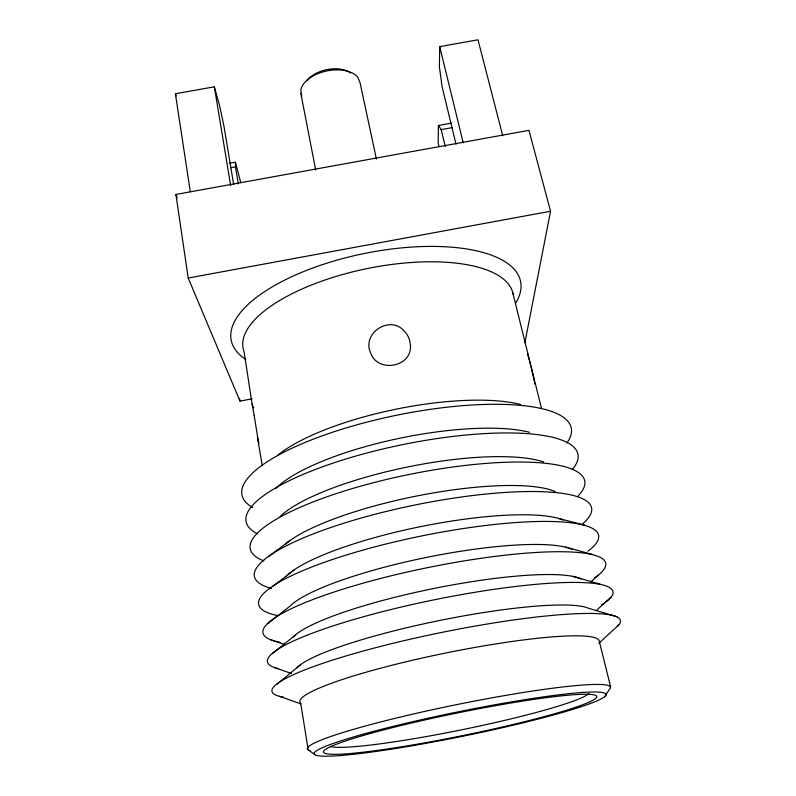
<?xml version="1.0" encoding="UTF-8"?>
<svg xmlns="http://www.w3.org/2000/svg" width="796" height="796" viewBox="0 0 796 796"><rect width="100%" height="100%" fill="white"/><g stroke="black" fill="none" stroke-linecap="round" stroke-linejoin="round"><path stroke-width="1.19" d="M451.521 123.131L438.437 125.499L438.148 143.061L439.004 146.673M502.724 135.728L477.988 39.8L439.72 46.626L439.392 66.824L442.079 86.635L455.999 144.185M524.882 342.688L550.553 211.239L528.962 130.345L175.906 194.453L188.214 278.033L239.974 401.114L252.163 398.816M605.06 696.371A149.051 12.418 -11.5 0 0 405.204 723.445A149.051 12.418 -11.5 0 0 370.817 752.16A149.051 12.418 -11.5 0 0 605.06 696.371L609.219 689.495A154.663 13.582 -11.5 0 0 456.287 704.699A154.663 13.582 -11.5 0 0 309.952 750.648M598.871 643.248L618.79 624.91M596.164 610.661L611.577 596.632M590.741 581.956L598.095 575.349M277.187 684.013L300.052 665.128M272.461 653.586L295.187 635.208M267.814 623.666L290.401 605.796A148.971 28.109 -11.5 0 1 429.522 556.812A148.971 28.109 -11.5 0 1 572.264 549.419M273.088 586.164L294.421 569.707M268.411 556.683L289.635 540.802M188.214 278.033L550.553 211.239M229.407 163.309L235.447 162.215L240.76 182.672M230.731 167.707L235.467 166.842L235.447 162.215M438.437 125.499L441.213 129.599L452.068 127.639M190.294 191.727L175.399 93.759L214.333 86.814L219.736 106.137L223.895 125.828L233.676 184.563M558.394 518.385L585.269 525.34M565.439 547.101L592.632 554.494M572.603 576.294L600.124 584.145M617.009 616.721L588.264 608.184A151.419 22.009 -11.5 0 0 439.103 620.591A151.419 22.009 -11.5 0 0 297.256 667.675M270.66 639.705L284.54 644.452M275.028 667.774L291.366 673.466M279.466 696.301L300.868 703.893M314.838 754.588L308.201 749.812L300.689 703.186A152.673 18.805 -11.5 0 1 439.183 654.362A152.673 18.805 -11.5 0 1 599.109 640.521L610.602 686.809M259.098 442.904L258.63 442.158M252.66 405.074L252.183 404.07L253.347 410.905M175.906 194.453L177.239 197.906M527.44 353.484L530.663 365.075M253.267 406.696L253.655 407.791M175.399 93.759L176.155 96.008M376.428 159.071L360.061 82.794L357.752 77.212A30.109 17.144 -11.5 0 0 325.654 71.212A30.109 17.144 -11.5 0 0 300.788 90.376L301.774 96.246M258.392 441.481L254.173 415.631M512.564 291.953L541.459 408.348M531.091 366.797L534.305 381.155M439.72 46.626L463.232 142.902M441.213 129.599L445.233 146.464M300.828 93.401L315.714 170.105M257.367 436.845L262.272 465.64M235.467 166.842L238.332 183.886M214.333 86.814L230.681 185.647M239.586 398.667L239.974 401.114M252.213 404.836L244.064 351.683A137.668 53.591 -11.5 0 1 364.26 269.177A137.668 53.591 -11.5 0 1 513.072 294.241M534.574 382.717L534.793 384.179M283.665 697.197A177.747 23.93 -11.5 0 1 431.79 634.482A177.747 23.93 -11.5 0 1 617.338 626.372M278.103 668.67A176.284 27.621 -11.5 0 1 437.253 599.189A176.284 27.621 -11.5 0 1 604.99 602.612M604.164 603.179A176.284 27.621 -11.5 0 1 601.458 604.93M588.871 693.575A133.33 11.691 -11.5 0 1 461.67 729.803A133.33 11.691 -11.5 0 1 330.26 746.419M293.236 637.098A150.185 25.114 -11.5 0 1 434.805 588.294A150.185 25.114 -11.5 0 1 581.04 579.02M279.973 642.312A174.851 31.193 -11.5 0 1 427.88 567.578A174.851 31.193 -11.5 0 1 594.652 577.856M277.068 615.487A173.438 34.646 -11.5 0 1 419.86 536.315A173.438 34.646 -11.5 0 1 587.945 551.2M245.725 359.434A147.648 58.566 -11.5 0 1 362.687 253.834A147.648 58.566 -11.5 0 1 515.738 303.067M285.694 576.861A147.777 31.014 -11.5 0 1 419.94 526.773A147.777 31.014 -11.5 0 1 563.26 520.106M277.406 455.501A143.19 41.7 -11.5 0 1 393.592 409.691A143.19 41.7 -11.5 0 1 520.674 404.507M271.595 588.493A172.045 37.989 -11.5 0 1 413.661 505.271A172.045 37.989 -11.5 0 1 582.224 524.216M253.347 410.835A21.412 1.065 81.9 0 1 254.173 415.582M252.611 507.53A168.006 47.362 -11.5 0 1 396.826 415.184A168.006 47.362 -11.5 0 1 566.802 443.103M285.645 543.917A146.603 33.82 -11.5 0 1 419.999 495.361A146.603 33.82 -11.5 0 1 555.24 491.59M257.655 533.867A169.339 44.347 -11.5 0 1 402.985 444.546A169.339 44.347 -11.5 0 1 572.423 469.431M275.595 488.704A144.305 39.163 -11.5 0 1 393.134 439.671A144.305 39.163 -11.5 0 1 529.648 432.318M280.142 516.465A145.449 36.536 -11.5 0 1 406.547 467.202A145.449 36.536 -11.5 0 1 543.648 462.008M263.904 560.941A170.682 41.223 -11.5 0 1 407.831 474.734A170.682 41.223 -11.5 0 1 578.055 496.037M306.938 80.754A25.333 14.497 -11.5 0 1 327.783 69.451A25.333 14.497 -11.5 0 1 350.509 72.973M410.487 345.564C411.85 367.294 377.652 373.244 370.677 353.046C361.275 333.126 390.448 314.221 404.567 331.425A22.905 21.084 10.9 0 1 408.04 336.34L409.572 339.942L410.487 345.564M377.423 750.399A139.39 11.602 -11.5 0 0 595.846 698.221A139.39 11.602 -11.5 0 0 407.92 723.872A139.39 11.602 -11.5 0 0 377.423 750.399"/></g></svg>
